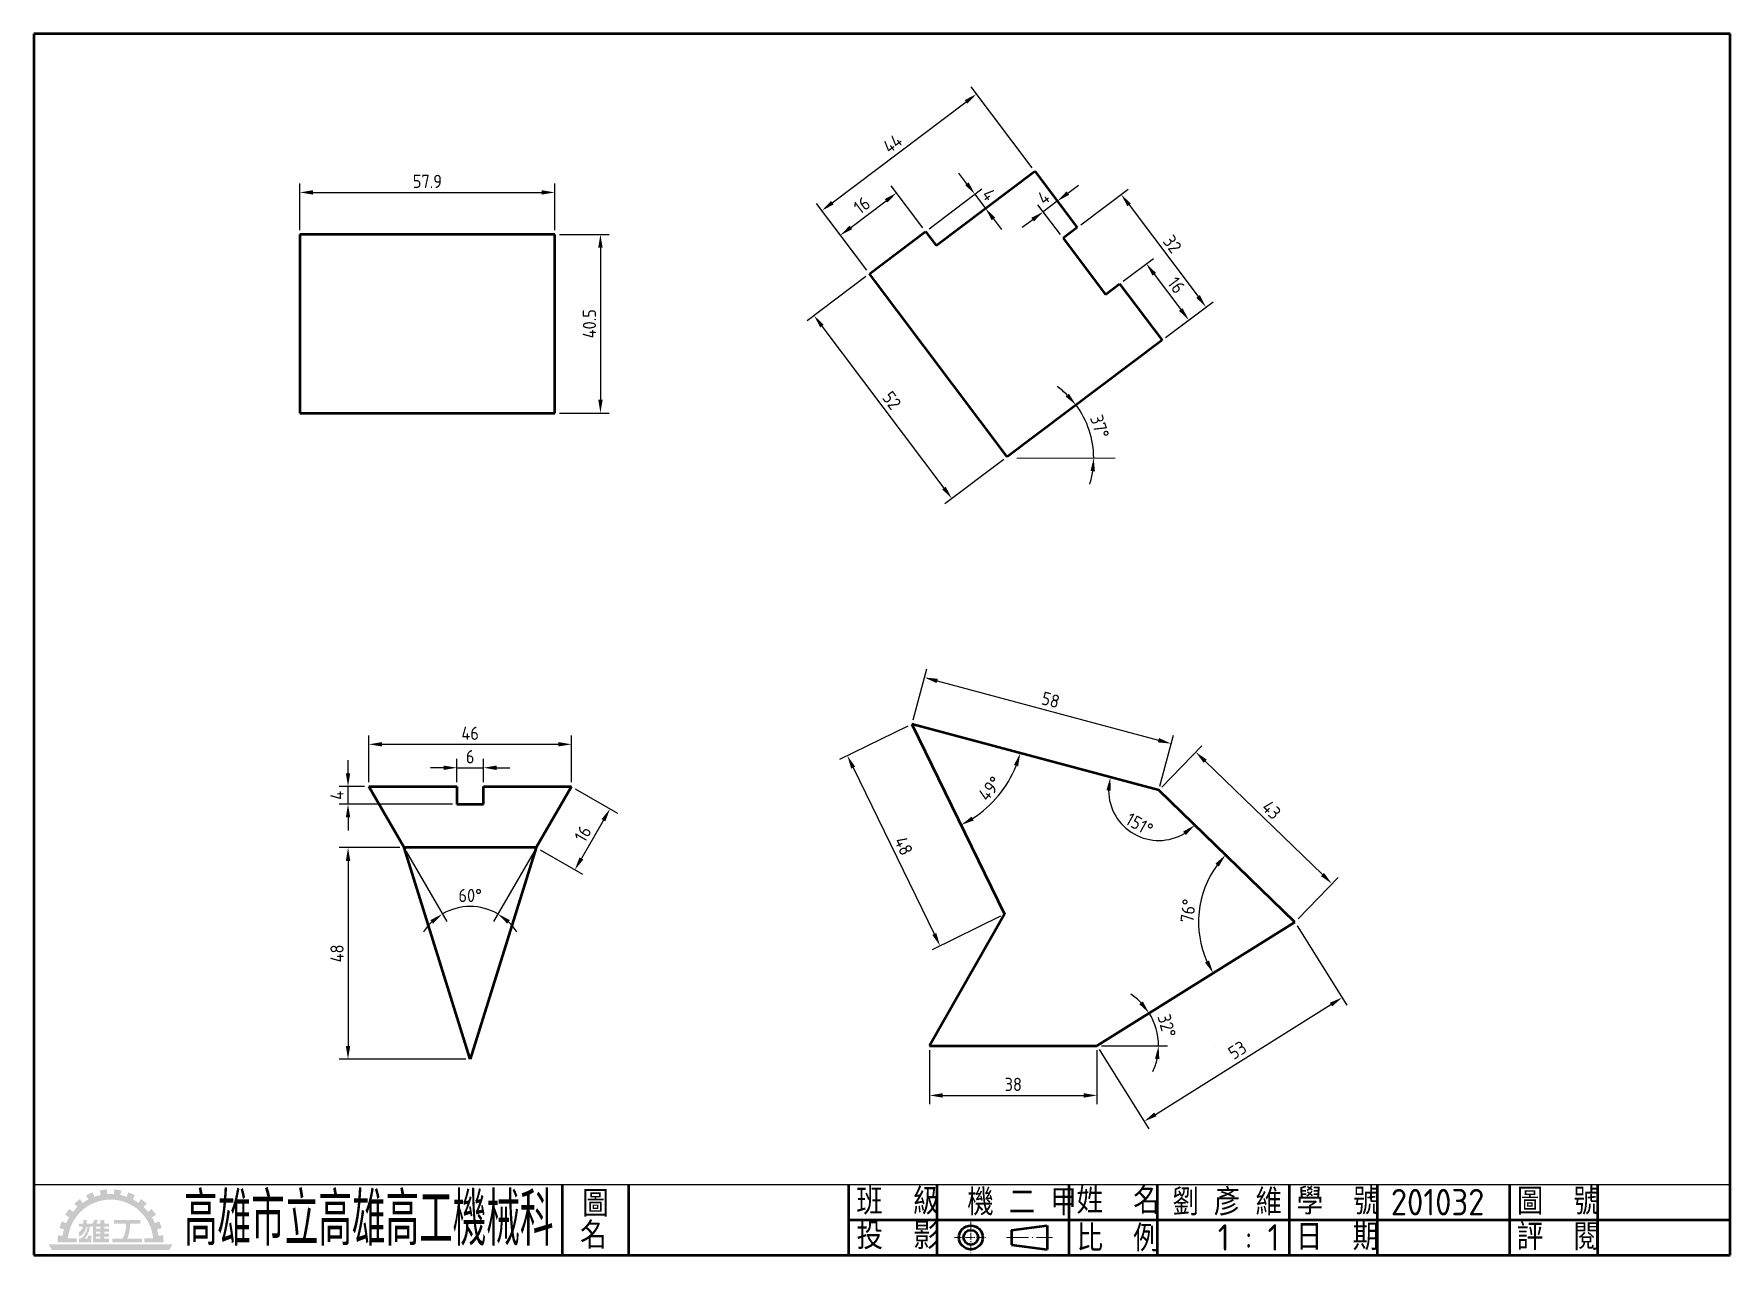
# Model space of a CAD drawing. Extents: x 25 to 410, y 10 to 287.
import ezdxf
from ezdxf.enums import TextEntityAlignment as Align

# ---------------------------------------------------------------- set-up
doc = ezdxf.new("R2010")
doc.units = 0
doc.header["$PDMODE"] = 3
for name, pattern in [('中心線', [22.2, 20, -1, 0.2, -1]), ('中心線5', [6.8, 5, -0.8, 0.2, -0.8]), ('中心線5偏位', [5.1, 2, -0.5, 0.1, -0.5, 2])]:
    doc.linetypes.add(name, pattern=pattern)
doc.layers.get('0').update_dxf_attribs({"linetype": 'CONTINUOUS'})
doc.layers.get('Defpoints').update_dxf_attribs({"linetype": 'CONTINUOUS'})
for name, color, linetype, lineweight in [('中心線層', 2, '中心線', 18), ('尺度線層', 3, 'CONTINUOUS', 18), ('文字層', 6, 'CONTINUOUS', 18), ('輪廓線層', 7, 'CONTINUOUS', 50)]:
    doc.layers.add(name, color=color, linetype=linetype, lineweight=lineweight)
doc.styles.add('CNS', font='isocp.shx', dxfattribs={"bigfont": 'chineset.shx'})
doc.dimstyles.new('CNS', dxfattribs={"dimscale": 0, "dimtxt": 3, "dimasz": 3, "dimexe": 2, "dimexo": 1, "dimgap": 1, "dimtad": 1, "dimdsep": 46, "dimtxsty": 'CNS', "dimcen": 0, "dimclrt": 1, "dimadec": 0, "dimazin": 0, "dimtfac": 1, "dimtmove": 0, "dimatfit": 3, "dimfxl": 1, "dimtolj": 1, "dimtzin": 0, "dimarcsym": 0})

# ---------------------------------------------------------------- blocks, each defined once
blk = doc.blocks.new('*D0')
at = {"layer": 'Defpoints', "color": 0}
for p in [(143.26, 241.51), (143.26, 201.01), (153.59, 201.01)]:
    blk.add_point(p, dxfattribs=at)
at = {"layer": '尺度線層', "color": 0, "lineweight": -2}
for p, q in [((144.26, 241.51), (155.59, 241.51)), ((153.59, 238.51), (153.59, 204.01)), ((144.26, 201.01), (155.59, 201.01))]:
    blk.add_line(p, q, dxfattribs=at)
at = {"layer": '尺度線層', "color": 0}
for points in [[(153.09, 238.51), (154.09, 238.51), (153.59, 241.51)], [(153.09, 204.01), (154.09, 204.01), (153.59, 201.01)]]:
    blk.add_solid(points, dxfattribs=at)
at = {"layer": '尺度線層', "color": 1, "insert": (151.09, 221.26), "char_height": 3, "attachment_point": 5, "rotation": 90, "style": 'CNS'}
blk.add_mtext('\\A1;40.5', dxfattribs=at)
blk = doc.blocks.new('*D1')
at = {"layer": 'Defpoints', "color": 0}
for p in [(143.26, 251.05), (85.36, 241.51), (143.26, 241.51)]:
    blk.add_point(p, dxfattribs=at)
at = {"layer": '尺度線層', "color": 0, "lineweight": -2}
for p, q in [((85.36, 242.51), (85.36, 253.05)), ((88.36, 251.05), (140.26, 251.05)), ((143.26, 242.51), (143.26, 253.05))]:
    blk.add_line(p, q, dxfattribs=at)
at = {"layer": '尺度線層', "color": 0}
for points in [[(88.36, 251.55), (88.36, 250.55), (85.36, 251.05)], [(140.26, 251.55), (140.26, 250.55), (143.26, 251.05)]]:
    blk.add_solid(points, dxfattribs=at)
at = {"layer": '尺度線層', "color": 1, "insert": (114.31, 253.55), "char_height": 3, "attachment_point": 5, "style": 'CNS'}
blk.add_mtext('\\A1;57.9', dxfattribs=at)
blk = doc.blocks.new('*D3')
at = {"layer": 'Defpoints', "color": 0}
for p in [(109.02, 102.42), (96.3, 54.42), (124.02, 54.42)]:
    blk.add_point(p, dxfattribs=at)
at = {"layer": '尺度線層', "color": 0, "lineweight": -2}
for p, q in [((108.02, 102.42), (94.3, 102.42)), ((96.3, 99.42), (96.3, 57.42)), ((123.02, 54.42), (94.3, 54.42))]:
    blk.add_line(p, q, dxfattribs=at)
at = {"layer": '尺度線層', "color": 0}
for points in [[(95.8, 99.42), (96.8, 99.42), (96.3, 102.42)], [(95.8, 57.42), (96.8, 57.42), (96.3, 54.42)]]:
    blk.add_solid(points, dxfattribs=at)
at = {"layer": '尺度線層', "color": 1, "insert": (93.8, 78.42), "char_height": 3, "attachment_point": 5, "rotation": 90, "style": 'CNS'}
blk.add_mtext('\\A1;48', dxfattribs=at)
blk = doc.blocks.new('*D4')
at = {"layer": 'Defpoints', "color": 0}
for p in [(96.3, 116.28), (101.02, 116.28), (121.02, 112.28)]:
    blk.add_point(p, dxfattribs=at)
at = {"layer": '尺度線層', "color": 0, "lineweight": -2}
for p, q in [((96.3, 119.28), (96.3, 122.28)), ((100.02, 116.28), (94.3, 116.28)), ((96.3, 112.28), (96.3, 116.28)), ((120.02, 112.28), (94.3, 112.28)), ((96.3, 109.28), (96.3, 106.28))]:
    blk.add_line(p, q, dxfattribs=at)
at = {"layer": '尺度線層', "color": 0}
for points in [[(95.8, 119.28), (96.8, 119.28), (96.3, 116.28)], [(95.8, 109.28), (96.8, 109.28), (96.3, 112.28)]]:
    blk.add_solid(points, dxfattribs=at)
at = {"layer": '尺度線層', "color": 1, "insert": (93.8, 114.28), "char_height": 3, "attachment_point": 5, "rotation": 90, "style": 'CNS'}
blk.add_mtext('\\A1;4', dxfattribs=at)
blk = doc.blocks.new('*D5')
at = {"layer": 'Defpoints', "color": 0}
for p in [(147.02, 125.86), (101.02, 116.28), (147.02, 116.28)]:
    blk.add_point(p, dxfattribs=at)
at = {"layer": '尺度線層', "color": 0, "lineweight": -2}
for p, q in [((101.02, 117.28), (101.02, 127.86)), ((147.02, 117.28), (147.02, 127.86)), ((104.02, 125.86), (144.02, 125.86))]:
    blk.add_line(p, q, dxfattribs=at)
at = {"layer": '尺度線層', "color": 0}
for points in [[(104.02, 126.36), (104.02, 125.36), (101.02, 125.86)], [(144.02, 126.36), (144.02, 125.36), (147.02, 125.86)]]:
    blk.add_solid(points, dxfattribs=at)
at = {"layer": '尺度線層', "color": 1, "insert": (124.02, 128.36), "char_height": 3, "attachment_point": 5, "style": 'CNS'}
blk.add_mtext('\\A1;46', dxfattribs=at)
blk = doc.blocks.new('*D6')
at = {"layer": 'Defpoints', "color": 0}
for p in [(127.02, 120.54), (121.02, 116.28), (127.02, 116.28)]:
    blk.add_point(p, dxfattribs=at)
at = {"layer": '尺度線層', "color": 0, "lineweight": -2}
for p, q in [((118.02, 120.54), (115.02, 120.54)), ((121.02, 117.28), (121.02, 122.54)), ((121.02, 120.54), (127.02, 120.54)), ((127.02, 117.28), (127.02, 122.54)), ((130.02, 120.54), (133.02, 120.54))]:
    blk.add_line(p, q, dxfattribs=at)
at = {"layer": '尺度線層', "color": 0}
for points in [[(118.02, 121.04), (118.02, 120.04), (121.02, 120.54)], [(130.02, 121.04), (130.02, 120.04), (127.02, 120.54)]]:
    blk.add_solid(points, dxfattribs=at)
at = {"layer": '尺度線層', "color": 1, "insert": (124.02, 123.04), "char_height": 3, "attachment_point": 5, "style": 'CNS'}
blk.add_mtext('\\A1;6', dxfattribs=at)
blk = doc.blocks.new('*D7')
at = {"layer": 'Defpoints', "color": 0}
for p in [(147.02, 116.28), (139.02, 102.42), (147.77, 97.37)]:
    blk.add_point(p, dxfattribs=at)
at = {"layer": '尺度線層', "color": 0, "lineweight": -2}
for p, q in [((147.88, 115.78), (157.5, 110.22)), ((154.27, 108.63), (149.27, 99.97)), ((139.88, 101.92), (149.5, 96.37))]:
    blk.add_line(p, q, dxfattribs=at)
at = {"layer": '尺度線層', "color": 0}
for points in [[(153.84, 108.88), (154.7, 108.38), (155.77, 111.22)], [(148.84, 100.22), (149.7, 99.72), (147.77, 97.37)]]:
    blk.add_solid(points, dxfattribs=at)
at = {"layer": '尺度線層', "color": 1, "insert": (149.6, 105.55), "char_height": 3, "attachment_point": 5, "rotation": 60, "style": 'CNS'}
blk.add_mtext('\\A1;16', dxfattribs=at)
blk = doc.blocks.new('*D9')
at = {"layer": 'Defpoints', "color": 0}
for p in [(214.63, 232.58), (245.92, 191.05), (233.37, 181.59)]:
    blk.add_point(p, dxfattribs=at)
at = {"layer": '尺度線層', "color": 0, "lineweight": -2}
for p, q in [((213.83, 231.98), (200.48, 221.92)), ((203.88, 220.73), (231.57, 183.99)), ((245.12, 190.45), (231.77, 180.39))]:
    blk.add_line(p, q, dxfattribs=at)
at = {"layer": '尺度線層', "color": 0}
for points in [[(204.28, 221.03), (203.48, 220.43), (202.08, 223.12)], [(231.96, 184.29), (231.17, 183.69), (233.37, 181.59)]]:
    blk.add_solid(points, dxfattribs=at)
at = {"layer": '尺度線層', "color": 1, "insert": (219.72, 203.86), "char_height": 3, "attachment_point": 5, "rotation": 307, "style": 'CNS'}
blk.add_mtext('\\A1;52', dxfattribs=at)
blk = doc.blocks.new('*D11')
at = {"layer": 'Defpoints', "color": 0}
for p in [(261.8, 243.09), (291.04, 225.05), (281.06, 217.53)]:
    blk.add_point(p, dxfattribs=at)
at = {"layer": '尺度線層', "color": 0, "lineweight": -2}
for p, q in [((262.6, 243.69), (273.38, 251.81)), ((273.59, 248.21), (289.24, 227.45)), ((281.86, 218.13), (292.64, 226.26))]:
    blk.add_line(p, q, dxfattribs=at)
at = {"layer": '尺度線層', "color": 0}
for points in [[(273.99, 248.51), (273.19, 247.91), (271.78, 250.61)], [(289.64, 227.75), (288.84, 227.15), (291.04, 225.05)]]:
    blk.add_solid(points, dxfattribs=at)
at = {"layer": '尺度線層', "color": 1, "insert": (283.41, 239.34), "char_height": 3, "attachment_point": 5, "rotation": 307, "style": 'CNS'}
blk.add_mtext('\\A1;32', dxfattribs=at)
blk = doc.blocks.new('*D12')
at = {"layer": 'Defpoints', "color": 0}
for p in [(271.43, 230.31), (287.13, 222.1), (281.06, 217.53)]:
    blk.add_point(p, dxfattribs=at)
at = {"layer": '尺度線層', "color": 0, "lineweight": -2}
for p, q in [((272.23, 230.91), (279.09, 236.08)), ((279.3, 232.48), (285.32, 224.5)), ((281.86, 218.13), (288.72, 223.31))]:
    blk.add_line(p, q, dxfattribs=at)
at = {"layer": '尺度線層', "color": 0}
for points in [[(279.7, 232.79), (278.9, 232.18), (277.5, 234.88)], [(285.72, 224.8), (284.92, 224.2), (287.13, 222.1)]]:
    blk.add_solid(points, dxfattribs=at)
at = {"layer": '尺度線層', "color": 1, "insert": (284.31, 230), "char_height": 3, "attachment_point": 5, "rotation": 307, "style": 'CNS'}
blk.add_mtext('\\A1;16', dxfattribs=at)
blk = doc.blocks.new('*D13')
at = {"layer": 'Defpoints', "color": 0}
for p in [(228.3, 57.47), (266.3, 57.47), (266.3, 46.21)]:
    blk.add_point(p, dxfattribs=at)
at = {"layer": '尺度線層', "color": 0, "lineweight": -2}
for p, q in [((228.3, 56.47), (228.3, 44.21)), ((266.3, 56.47), (266.3, 44.21)), ((231.3, 46.21), (263.3, 46.21))]:
    blk.add_line(p, q, dxfattribs=at)
at = {"layer": '尺度線層', "color": 0}
for points in [[(231.3, 46.71), (231.3, 45.71), (228.3, 46.21)], [(263.3, 46.71), (263.3, 45.71), (266.3, 46.21)]]:
    blk.add_solid(points, dxfattribs=at)
at = {"layer": '尺度線層', "color": 1, "insert": (247.3, 48.71), "char_height": 3, "attachment_point": 5, "style": 'CNS'}
blk.add_mtext('\\A1;38', dxfattribs=at)
blk = doc.blocks.new('*D14')
at = {"layer": 'Defpoints', "color": 0}
for p in [(224.29, 130.43), (224.29, 130.43), (280.31, 115.42), (241.43, 111.62), (245.33, 87.29)]:
    blk.add_point(p, dxfattribs=at)
at = {"layer": '尺度線層', "color": 0, "lineweight": -2}
blk.add_arc((224.29, 130.43), 25.45, 302.7567, 338.2433, dxfattribs=at)
at = {"layer": '尺度線層', "color": 0}
for points in [[(247.45, 121.16), (248.4, 120.84), (248.88, 123.84)], [(238.31, 108.59), (237.82, 109.46), (235.45, 107.55)]]:
    blk.add_solid(points, dxfattribs=at)
at = {"layer": '尺度線層', "color": 1, "insert": (242, 115.83), "char_height": 3, "attachment_point": 5, "rotation": 50.5, "style": 'CNS'}
blk.add_mtext('\\A1;49°', dxfattribs=at)
blk = doc.blocks.new('*D15')
at = {"layer": 'Defpoints', "color": 0}
for p in [(224.29, 130.43), (280.31, 115.42), (280.31, 115.42), (271.03, 108.84), (311.24, 85.55)]:
    blk.add_point(p, dxfattribs=at)
at = {"layer": '尺度線層', "color": 0, "lineweight": -2}
blk.add_arc((280.31, 115.42), 11.38, 180.154, 300.846, dxfattribs=at)
at = {"layer": '尺度線層', "color": 0}
for points in [[(268.44, 115.46), (269.43, 115.33), (269.32, 118.37)], [(285.83, 106.05), (286.46, 105.26), (288.5, 107.52)]]:
    blk.add_solid(points, dxfattribs=at)
at = {"layer": '尺度線層', "color": 1, "insert": (275.94, 107.7), "char_height": 3, "attachment_point": 5, "rotation": 330.5, "style": 'CNS'}
blk.add_mtext('\\A1;151°', dxfattribs=at)
blk = doc.blocks.new('*D16')
at = {"layer": 'Defpoints', "color": 0}
for p in [(280.31, 115.42), (290.5, 92.56), (311.24, 85.55), (311.24, 85.55), (266.3, 57.47)]:
    blk.add_point(p, dxfattribs=at)
at = {"layer": '尺度線層', "color": 0, "lineweight": -2}
blk.add_arc((311.24, 85.55), 21.89, 143.8569, 204.1431, dxfattribs=at)
at = {"layer": '尺度線層', "color": 0}
for points in [[(293.18, 98.79), (293.95, 98.14), (295.49, 100.76)], [(291.71, 76.83), (290.82, 76.36), (292.68, 73.95)]]:
    blk.add_solid(points, dxfattribs=at)
at = {"layer": '尺度線層', "color": 1, "insert": (286.98, 88.1), "char_height": 3, "attachment_point": 5, "rotation": 84, "style": 'CNS'}
blk.add_mtext('\\A1;76°', dxfattribs=at)
blk = doc.blocks.new('*D17')
at = {"layer": 'Defpoints', "color": 0}
for p in [(311.24, 85.55), (280.04, 60.05), (228.3, 57.47), (266.3, 57.47), (266.3, 57.47)]:
    blk.add_point(p, dxfattribs=at)
at = {"layer": '尺度線層', "color": 0, "lineweight": -2}
blk.add_line((267.3, 57.47), (282.28, 57.47), dxfattribs=at)
for start, end in [(44.3178, 56.6357), (0, 32), (335.3643, 347.6822)]:
    blk.add_arc((266.3, 57.47), 13.98, start, end, dxfattribs=at)
at = {"layer": '尺度線層', "color": 0}
for points in [[(276.69, 67.54), (275.91, 66.92), (278.15, 64.87)], [(279.46, 54.54), (280.45, 54.43), (280.28, 57.47)]]:
    blk.add_solid(points, dxfattribs=at)
at = {"layer": '尺度線層', "color": 1, "insert": (282.14, 62.01), "char_height": 3, "attachment_point": 5, "rotation": 286, "style": 'CNS'}
blk.add_mtext('\\A1;32°', dxfattribs=at)
blk = doc.blocks.new('*D19')
at = {"layer": 'Defpoints', "color": 0}
for p in [(254.09, 246.67), (261.8, 243.09), (258.61, 240.68)]:
    blk.add_point(p, dxfattribs=at)
at = {"layer": '尺度線層', "color": 0, "lineweight": -2}
for p, q in [((261.2, 243.89), (256.08, 250.68)), ((259.68, 250.89), (262.08, 252.69)), ((258.01, 241.48), (252.89, 248.27)), ((257.29, 249.08), (254.09, 246.67)), ((251.7, 244.87), (249.3, 243.06))]:
    blk.add_line(p, q, dxfattribs=at)
at = {"layer": '尺度線層', "color": 0}
for points in [[(259.38, 251.28), (259.98, 250.49), (257.29, 249.08)], [(251.39, 245.27), (252, 244.47), (254.09, 246.67)]]:
    blk.add_solid(points, dxfattribs=at)
at = {"layer": '尺度線層', "color": 1, "insert": (254.18, 249.87), "char_height": 3, "attachment_point": 5, "rotation": 37, "style": 'CNS'}
blk.add_mtext('\\A1;4', dxfattribs=at)
blk = doc.blocks.new('*D20')
at = {"layer": 'Defpoints', "color": 0}
for p in [(240.99, 247.44), (227.4, 242.21), (229.81, 239.01)]:
    blk.add_point(p, dxfattribs=at)
at = {"layer": '尺度線層', "color": 0, "lineweight": -2}
for p, q in [((236.78, 253.03), (234.97, 255.43)), ((228.2, 242.81), (240.18, 251.84)), ((238.58, 250.63), (240.99, 247.44)), ((230.61, 239.62), (242.59, 248.64)), ((242.8, 245.04), (244.6, 242.65))]:
    blk.add_line(p, q, dxfattribs=at)
at = {"layer": '尺度線層', "color": 0}
for points in [[(237.18, 253.33), (236.38, 252.73), (238.58, 250.63)], [(243.2, 245.34), (242.4, 244.74), (240.99, 247.44)]]:
    blk.add_solid(points, dxfattribs=at)
at = {"layer": '尺度線層', "color": 1, "insert": (241.78, 250.54), "char_height": 3, "attachment_point": 5, "rotation": 307, "style": 'CNS'}
blk.add_mtext('\\A1;4', dxfattribs=at)
blk = doc.blocks.new('*D22')
at = {"layer": 'Defpoints', "color": 0}
for p in [(220.82, 250.95), (227.4, 242.21), (214.63, 232.58)]:
    blk.add_point(p, dxfattribs=at)
at = {"layer": '尺度線層', "color": 0, "lineweight": -2}
for p, q in [((226.8, 243.01), (219.61, 252.54)), ((210.44, 243.12), (218.42, 249.14)), ((214.02, 233.38), (206.84, 242.92))]:
    blk.add_line(p, q, dxfattribs=at)
at = {"layer": '尺度線層', "color": 0}
for points in [[(218.12, 249.54), (218.72, 248.74), (220.82, 250.95)], [(210.14, 243.52), (210.74, 242.72), (208.04, 241.32)]]:
    blk.add_solid(points, dxfattribs=at)
at = {"layer": '尺度線層', "color": 1, "insert": (212.93, 248.13), "char_height": 3, "attachment_point": 5, "rotation": 37, "style": 'CNS'}
blk.add_mtext('\\A1;16', dxfattribs=at)
blk = doc.blocks.new('*D23')
at = {"layer": 'Defpoints', "color": 0}
for p in [(238.97, 273.39), (252.17, 255.87), (214.63, 232.58)]:
    blk.add_point(p, dxfattribs=at)
at = {"layer": '尺度線層', "color": 0, "lineweight": -2}
for p, q in [((251.57, 256.66), (237.76, 274.99)), ((206.22, 248.71), (236.57, 271.58)), ((214.02, 233.38), (202.62, 248.51))]:
    blk.add_line(p, q, dxfattribs=at)
at = {"layer": '尺度線層', "color": 0}
for points in [[(236.27, 271.98), (236.87, 271.18), (238.97, 273.39)], [(205.92, 249.11), (206.52, 248.31), (203.83, 246.91)]]:
    blk.add_solid(points, dxfattribs=at)
at = {"layer": '尺度線層', "color": 1, "insert": (219.89, 262.15), "char_height": 3, "attachment_point": 5, "rotation": 37, "style": 'CNS'}
blk.add_mtext('\\A1;44', dxfattribs=at)
blk = doc.blocks.new('*D24')
at = {"layer": 'Defpoints', "color": 0}
for p in [(281.06, 217.53), (265.1, 195.07), (245.92, 191.05), (248.12, 190.8), (270.43, 190.8)]:
    blk.add_point(p, dxfattribs=at)
at = {"layer": '尺度線層', "color": 0, "lineweight": -2}
for start, end in [(45.6155, 54.2309), (0, 37), (342.7691, 351.3845)]:
    blk.add_arc((245.59, 190.8), 19.97, start, end, dxfattribs=at)
at = {"layer": '尺度線層', "color": 0}
for points in [[(259.93, 205.4), (259.18, 204.74), (261.54, 202.82)], [(264.83, 187.85), (265.83, 187.77), (265.56, 190.8)]]:
    blk.add_solid(points, dxfattribs=at)
at = {"layer": '尺度線層', "color": 1, "insert": (266.9, 197.93), "char_height": 3, "attachment_point": 5, "rotation": 288.5, "style": 'CNS'}
blk.add_mtext('\\A1;37°', dxfattribs=at)
blk = doc.blocks.new('*D25')
at = {"layer": 'Defpoints', "color": 0}
for p in [(101.02, 116.28), (147.02, 116.28), (109.02, 102.42), (139.02, 102.42), (126.21, 88.88)]:
    blk.add_point(p, dxfattribs=at)
at = {"layer": '尺度線層', "color": 0, "lineweight": -2}
for p, q in [((109.52, 101.56), (118.7, 85.65)), ((138.52, 101.56), (129.33, 85.65))]:
    blk.add_line(p, q, dxfattribs=at)
for start, end in [(60, 120), (133.6417, 147.2833), (32.7167, 46.3583)]:
    blk.add_arc((124.02, 76.44), 12.63, start, end, dxfattribs=at)
at = {"layer": '尺度線層', "color": 0}
for points in [[(115, 85.98), (115.6, 85.18), (117.7, 87.38)], [(132.43, 85.18), (133.03, 85.98), (130.33, 87.38)]]:
    blk.add_solid(points, dxfattribs=at)
at = {"layer": '尺度線層', "color": 1, "insert": (124.02, 91.57), "char_height": 3, "attachment_point": 5, "style": 'CNS'}
blk.add_mtext('\\A1;60°', dxfattribs=at)
blk = doc.blocks.new('*D27')
at = {"layer": 'Defpoints', "color": 0}
for p in [(224.29, 130.43), (283.15, 126.01), (280.31, 115.42)]:
    blk.add_point(p, dxfattribs=at)
at = {"layer": '尺度線層', "color": 0, "lineweight": -2}
for p, q in [((224.55, 131.4), (227.64, 142.95)), ((230.02, 140.24), (280.25, 126.78)), ((280.57, 116.39), (283.67, 127.94))]:
    blk.add_line(p, q, dxfattribs=at)
at = {"layer": '尺度線層', "color": 0}
for points in [[(230.15, 140.72), (229.89, 139.76), (227.12, 141.02)], [(280.38, 127.27), (280.12, 126.3), (283.15, 126.01)]]:
    blk.add_solid(points, dxfattribs=at)
at = {"layer": '尺度線層', "color": 1, "insert": (255.78, 135.93), "char_height": 3, "attachment_point": 5, "rotation": 345, "style": 'CNS'}
blk.add_mtext('\\A1;58', dxfattribs=at)
blk = doc.blocks.new('*D28')
at = {"layer": 'Defpoints', "color": 0}
for p in [(280.31, 115.42), (319.63, 94.24), (311.24, 85.55)]:
    blk.add_point(p, dxfattribs=at)
at = {"layer": '尺度線層', "color": 0, "lineweight": -2}
for p, q in [((281.01, 116.14), (290.09, 125.55)), ((290.86, 122.03), (317.48, 96.32)), ((311.94, 86.27), (321.02, 95.68))]:
    blk.add_line(p, q, dxfattribs=at)
at = {"layer": '尺度線層', "color": 0}
for points in [[(291.21, 122.39), (290.51, 121.67), (288.7, 124.11)], [(317.82, 96.68), (317.13, 95.96), (319.63, 94.24)]]:
    blk.add_solid(points, dxfattribs=at)
at = {"layer": '尺度線層', "color": 1, "insert": (305.91, 110.97), "char_height": 3, "attachment_point": 5, "rotation": 316, "style": 'CNS'}
blk.add_mtext('\\A1;43', dxfattribs=at)
blk = doc.blocks.new('*D29')
at = {"layer": 'Defpoints', "color": 0}
for p in [(311.24, 85.55), (321.95, 68.41), (266.3, 57.47)]:
    blk.add_point(p, dxfattribs=at)
at = {"layer": '尺度線層', "color": 0, "lineweight": -2}
for p, q in [((311.77, 84.7), (323.01, 66.71)), ((279.55, 41.91), (319.41, 66.82)), ((266.83, 56.62), (278.07, 38.63))]:
    blk.add_line(p, q, dxfattribs=at)
at = {"layer": '尺度線層', "color": 0}
for points in [[(319.15, 67.24), (319.67, 66.4), (321.95, 68.41)], [(279.29, 42.34), (279.82, 41.49), (277.01, 40.32)]]:
    blk.add_solid(points, dxfattribs=at)
at = {"layer": '尺度線層', "color": 1, "insert": (298.16, 56.49), "char_height": 3, "attachment_point": 5, "rotation": 32, "style": 'CNS'}
blk.add_mtext('\\A1;53', dxfattribs=at)
blk = doc.blocks.new('*D30')
at = {"layer": 'Defpoints', "color": 0}
for p in [(224.29, 130.43), (245.33, 87.29), (230.68, 80.15)]:
    blk.add_point(p, dxfattribs=at)
at = {"layer": '尺度線層', "color": 0, "lineweight": -2}
for p, q in [((223.39, 129.99), (207.84, 122.41)), ((210.95, 120.59), (229.37, 82.84)), ((244.43, 86.85), (228.88, 79.27))]:
    blk.add_line(p, q, dxfattribs=at)
at = {"layer": '尺度線層', "color": 0}
for points in [[(211.4, 120.81), (210.5, 120.37), (209.64, 123.29)], [(229.82, 83.06), (228.92, 82.62), (230.68, 80.15)]]:
    blk.add_solid(points, dxfattribs=at)
at = {"layer": '尺度線層', "color": 1, "insert": (222.41, 102.81), "char_height": 3, "attachment_point": 5, "rotation": 296, "style": 'CNS'}
blk.add_mtext('\\A1;48', dxfattribs=at)

msp = doc.modelspace()

# ---------------------------------------------------------------- hatches: boundary and pattern name
at = {"layer": '文字層'}
h = msp.add_hatch(color=256, dxfattribs=at)
h.paths.add_polyline_path([(47.444, 22.616), (47.93, 23.553, 0.034161), (46.423, 24.208), (46.069, 23.213, 0.034161), (44.626, 23.617), (44.841, 24.651, 0.034161), (43.213, 24.875), (43.141, 23.821, 0.034161), (41.642, 23.821), (41.57, 24.875, 0.034161), (39.942, 24.651), (40.157, 23.617, 0.034161), (38.714, 23.213), (38.36, 24.208, 0.034161), (36.853, 23.553), (37.339, 22.616, 0.034161), (36.058, 21.837), (35.449, 22.699, 0.034161), (34.174, 21.663), (34.895, 20.891, 0.034161), (33.872, 19.795), (33.053, 20.462, 0.034161), (32.105, 19.119), (33.008, 18.571, 0.034161), (32.318, 17.24), (31.35, 17.661, 0.034161), (30.799, 16.112), (31.816, 15.827, 0.034161), (31.511, 14.36), (30.465, 14.504, 0.034161), (30.353, 12.864), (32.676, 12.864), (34.725, 12.864), (34.725, 13.815), (32.723, 13.815, -0.906522), (52.06, 13.815), (50.058, 13.815), (50.058, 12.864), (52.107, 12.864), (54.43, 12.864, 0.034161), (54.318, 14.504), (53.271, 14.36, 0.034161), (52.966, 15.827), (53.983, 16.112, 0.034161), (53.433, 17.661), (52.465, 17.24, 0.034161), (51.775, 18.571), (52.677, 19.119, 0.034161), (51.73, 20.462), (50.911, 19.795, 0.034161), (49.887, 20.891), (50.608, 21.663, 0.034161), (49.334, 22.699), (48.725, 21.837, 0.034161)])
h.paths.add_polyline_path([(56.436, 12.4), (28.347, 12.4), (29.086, 11.133), (55.697, 11.133)])
h.paths.add_polyline_path([(46.772, 16.976, -0.4324623), (46.877, 17.088), (49.129, 17.088), (49.129, 17.933), (43.173, 17.933), (43.173, 17.088), (45.816, 17.088, -0.4062896), (45.922, 16.986, -0.1355675), (45.125, 13.763, -0.2710986), (45.033, 13.709), (42.771, 13.709), (42.771, 12.864), (49.53, 12.864), (49.53, 13.709), (46.349, 13.709, -0.534383), (46.251, 13.855, 0.1140408)], flags=17)
edge = h.paths.add_edge_path(flags=17)
edge.add_line((42.011, 17.088), (40.955, 17.088))
edge.add_line((40.955, 17.088), (40.955, 17.933))
edge.add_line((40.955, 17.933), (40.11, 17.933))
edge.add_line((40.11, 17.933), (40.11, 17.088))
edge.add_line((40.11, 17.088), (39.187, 17.088))
edge.add_arc((36.665, 18.427), 2.855, 332.04919, 350.04876)
edge.add_line((39.477, 17.933), (38.632, 17.933))
edge.add_arc((37.652, 17.916), 0.98, -69.28167, 0.98538, ccw=False)
edge.add_line((37.999, 17), (37.998, 17.088))
edge.add_line((37.998, 17.088), (36.943, 17.088))
edge.add_spline(control_points=[(36.943, 17.088), (36.943, 17.089), (36.958, 17.371), (36.968, 17.652), (36.971, 17.933)], knot_values=[0, 0, 0, 0, 0.0095957, 4.0021691, 4.0021691, 4.0021691, 4.0021691], degree=3, periodic=0)
edge.add_line((36.971, 17.933), (36.204, 17.933))
edge.add_spline(control_points=[(36.204, 17.933), (36.213, 17.666), (36.243, 17.394), (36.228, 17.128)], knot_values=[0, 0, 0, 0, 3.8001495, 3.8001495, 3.8001495, 3.8001495], degree=3, periodic=0)
edge.add_arc((36.185, 17.131), 0.0422, -90, 0.98697, ccw=False)
edge.add_line((36.185, 17.088), (35.253, 17.088))
edge.add_line((35.253, 17.088), (35.253, 16.408))
edge.add_line((35.253, 16.408), (36.057, 16.408))
edge.add_spline(control_points=[(36.057, 16.408), (36.078, 16.332), (35.96, 16.031), (35.732, 15.602), (35.417, 15.324), (35.253, 15.249)], knot_values=[7.3300886, 7.3300886, 7.3300886, 7.3300886, 8.5708359, 11.5701734, 14.1242576, 14.1242576, 14.1242576, 14.1242576], degree=3, periodic=0)
edge.add_line((35.253, 15.249), (35.253, 14.178))
edge.add_spline(control_points=[(35.253, 14.178), (35.487, 14.263), (36.028, 14.577), (36.54, 15.345), (36.803, 16.009), (36.869, 16.352), (36.878, 16.408)], knot_values=[7.2349194, 7.2349194, 7.2349194, 7.2349194, 10.7683339, 15.8632474, 20.0182649, 20.8272028, 20.8272028, 20.8272028, 20.8272028], degree=3, periodic=0)
edge.add_line((36.878, 16.408), (37.154, 16.394))
edge.add_spline(control_points=[(37.154, 16.394), (37.133, 16.054), (36.941, 15.401), (36.475, 14.575), (35.975, 13.884), (35.463, 13.712), (35.253, 13.709)], knot_values=[0, 0, 0, 0, 4.8346594, 9.4113524, 13.5713852, 16.5633311, 16.5633311, 16.5633311, 16.5633311], degree=3, periodic=0)
edge.add_line((35.253, 13.709), (35.253, 12.864))
edge.add_line((35.253, 12.864), (37.998, 12.864))
edge.add_line((37.998, 12.864), (37.998, 14.387))
edge.add_line((37.998, 14.387), (37.389, 14.387))
edge.add_arc((37.389, 14.303), 0.0845, 90, 183.95095)
edge.add_arc((36.676, 14.253), 0.63, -55.81642, 3.95095, ccw=False)
edge.add_line((37.03, 13.732), (36.7, 13.732))
edge.add_arc((36.7, 13.817), 0.0845, 142.65089, 270, ccw=False)
edge.add_spline(control_points=[(36.633, 13.868), (36.798, 14.085), (37.112, 14.583), (37.548, 15.41), (37.643, 16.069), (37.668, 16.408)], knot_values=[0, 0, 0, 0, 3.8826483, 8.339679, 13.167216, 13.167216, 13.167216, 13.167216], degree=3, periodic=0)
edge.add_line((37.668, 16.408), (38.003, 16.408))
edge.add_arc((37.725, 18.151), 1.765, 279.05865, 293.21741)
edge.add_line((38.421, 16.529), (38.421, 12.864))
edge.add_line((38.421, 12.864), (42.011, 12.864))
edge.add_line((42.011, 12.864), (42.011, 13.709))
edge.add_line((42.011, 13.709), (40.955, 13.709))
edge.add_line((40.955, 13.709), (40.955, 14.202))
edge.add_line((40.955, 14.202), (42.011, 14.202))
edge.add_line((42.011, 14.202), (42.011, 14.836))
edge.add_line((42.011, 14.836), (40.955, 14.836))
edge.add_line((40.955, 14.836), (40.955, 15.328))
edge.add_line((40.955, 15.328), (42.011, 15.328))
edge.add_line((42.011, 15.328), (42.011, 15.962))
edge.add_line((42.011, 15.962), (40.955, 15.962))
edge.add_line((40.955, 15.962), (40.955, 16.455))
edge.add_line((40.955, 16.455), (42.011, 16.455))
edge.add_line((42.011, 16.455), (42.011, 17.088))
h.paths.add_polyline_path([(40.11, 16.455), (40.11, 15.962), (39.097, 15.962), (39.097, 16.455)], flags=16)
h.paths.add_polyline_path([(40.11, 15.328), (40.11, 14.836), (39.097, 14.836), (39.097, 15.328)], flags=16)
h.paths.add_polyline_path([(40.11, 14.202), (40.11, 13.709), (39.097, 13.709), (39.097, 14.202)], flags=16)

# ---------------------------------------------------------------- linework, layer by layer
msp.add_line((25, 26), (410, 26))
at = {"layer": '中心線層'}
msp.add_line((293.027, 57.404), (293.027, 57.404), dxfattribs=at)
at = {"layer": '中心線層', "linetype": '中心線5偏位', "ltscale": 0.8}
for p, q in [((237.67, 17.52), (237.67, 10.434)), ((233.925, 14), (241.256, 14))]:
    msp.add_line(p, q, dxfattribs=at)
at = {"layer": '中心線層', "linetype": '中心線5'}
msp.add_line((245.756, 14), (256.208, 14), dxfattribs=at)
at = {"layer": '尺度線層'}
msp.add_line((248.117, 190.8), (270.435, 190.8), dxfattribs=at)
at = {"layer": '輪廓線層', "color": 5}
for p, q in [((410, 287), (25, 287)), ((25, 287), (25, 10)), ((410, 10), (410, 287)), ((25, 10), (410, 10))]:
    msp.add_line(p, q, dxfattribs=at)
at = {"layer": '輪廓線層'}
for p, q in [((229.811, 239.014), (252.172, 255.865)), ((252.172, 255.865), (261.802, 243.087)), ((261.802, 243.087), (258.607, 240.68)), ((143.262, 241.514), (85.362, 241.514)), ((85.362, 241.514), (85.362, 201.014)), ((143.262, 201.014), (143.262, 241.514)), ((214.625, 232.58), (227.403, 242.209)), ((227.403, 242.209), (229.811, 239.014)), ((258.607, 240.68), (268.236, 227.901)), ((245.92, 191.051), (214.625, 232.58)), ((268.236, 227.901), (271.431, 230.309)), ((271.431, 230.309), (281.06, 217.531)), ((281.06, 217.531), (245.92, 191.051)), ((85.362, 201.014), (143.262, 201.014)), ((280.312, 115.421), (224.288, 130.433)), ((224.288, 130.433), (245.33, 87.291)), ((109.016, 102.422), (101.016, 116.278)), ((101.016, 116.278), (121.016, 116.278)), ((121.016, 116.278), (121.016, 112.278)), ((127.016, 112.278), (127.016, 116.278)), ((127.016, 116.278), (147.016, 116.278)), ((147.016, 116.278), (139.016, 102.422)), ((121.016, 112.278), (127.016, 112.278)), ((124.016, 112.278), (124.016, 112.278)), ((124.016, 112.278), (124.016, 112.278)), ((311.244, 85.551), (280.312, 115.421)), ((280.312, 115.421), (295.778, 100.486)), ((139.016, 102.422), (109.016, 102.422)), ((109.016, 102.422), (109.016, 102.422)), ((124.016, 54.422), (109.016, 102.422)), ((139.016, 102.422), (124.016, 54.422)), ((245.33, 87.291), (228.297, 57.465)), ((266.297, 57.465), (311.244, 85.551)), ((228.297, 57.465), (266.297, 57.465)), ((246.862, 15.673), (254.99, 16.709)), ((246.862, 15.673), (246.862, 12.327)), ((254.99, 16.709), (254.99, 11.291)), ((246.862, 12.327), (254.99, 11.291))]:
    msp.add_line(p, q, dxfattribs=at)
at = {"layer": '輪廓線層', "color": 4}
for p, q in [((145, 10), (145, 26)), ((160, 10), (160, 26)), ((210, 10), (210, 26)), ((230, 10), (230, 26)), ((260, 10), (260, 26)), ((280, 10), (280, 26)), ((310, 10), (310, 26)), ((330, 10), (330, 26)), ((360, 10), (360, 26)), ((380, 10), (380, 26)), ((210, 18), (410, 18))]:
    msp.add_line(p, q, dxfattribs=at)
at = {"layer": '輪廓線層'}
for radius in [2.709, 1.673]:
    msp.add_circle((237.67, 14), radius, dxfattribs=at)

# ---------------------------------------------------------------- texts
at = {"layer": '文字層', "style": 'CNS', "width": 0.63661}
msp.add_text('高雄市立高雄高工機械科', height=12, dxfattribs=at).set_placement((59.063, 12.133), (142.937, 12.133), align=Align.FIT)
at = {"layer": '文字層', "style": 'CNS'}
for s, p in [('圖', (149.477, 18.674)), ('班  級', (211.66, 19.175)), ('  機 二 甲', (230, 19)), ('姓  名', (261.674, 19.359)), (' 劉 彥 維', (280, 19)), ('學  號', (311.613, 19.188)), ('201032', (333, 19)), ('圖  號', (361.589, 19.177)), ('名', (148.974, 11.447)), ('投  影', (211.727, 11.323)), ('比  例', (261.676, 10.825)), ('    1 : 1', (280, 11)), ('日  期', (311.444, 11.107)), ('評  閱', (361.602, 11.103))]:
    msp.add_text(s, height=6, dxfattribs=at).set_placement(p)

# ---------------------------------------------------------------- dimensions: what is measured, and where the dimension line sits
at = {"layer": '尺度線層'}
for base, p1, p2, angle, picture, middle in [((238.968, 273.388), (214.625, 232.58), (252.172, 255.865), 217, '*D23', (219.893, 262.145)), ((153.585, 201.014), (143.262, 241.514), (143.262, 201.014), 90, '*D0', (151.085, 221.264)), ((96.299, 116.278), (121.016, 112.278), (101.016, 116.278), 90, '*D4', (93.799, 114.278)), ((96.299, 54.422), (109.016, 102.422), (124.016, 54.422), 90, '*D3', (93.799, 78.422))]:
    dim = msp.add_linear_dim(base=base, p1=p1, p2=p2, angle=angle, dimstyle='CNS', override={"dimscale": 1}, dxfattribs=at)
    dim.commit()
    dim.dimension.update_dxf_attribs({"geometry": picture, "text_midpoint": middle})
for base, p1, p2, picture, middle in [((143.262, 251.051), (85.362, 241.514), (143.262, 241.514), '*D1', (114.312, 253.551)), ((147.016, 125.859), (101.016, 116.278), (147.016, 116.278), '*D5', (124.016, 128.359)), ((127.016, 120.539), (121.016, 116.278), (127.016, 116.278), '*D6', (124.016, 123.039))]:
    dim = msp.add_linear_dim(base=base, p1=p1, p2=p2, dimstyle='CNS', override={"dimscale": 1}, dxfattribs=at)
    dim.commit()
    dim.dimension.update_dxf_attribs({"geometry": picture, "text_midpoint": middle})
for p1, p2, distance, picture, middle in [((227.403, 242.209), (229.811, 239.014), 14, '*D20', (241.785, 250.541)), ((214.625, 232.58), (227.403, 242.209), 10.942, '*D22', (212.925, 248.129)), ((261.802, 243.087), (258.607, 240.68), -7.504, '*D19', (254.184, 249.873)), ((261.802, 243.087), (281.06, 217.531), 12.499, '*D11', (283.409, 239.335)), ((271.431, 230.309), (281.06, 217.531), 7.596, '*D12', (284.308, 229.996)), ((214.625, 232.58), (245.92, 191.051), -15.713, '*D9', (219.72, 203.864)), ((224.288, 130.433), (280.312, 115.421), 10.958, '*D27', (255.783, 135.926)), ((224.288, 130.433), (245.33, 87.291), -16.299, '*D30', (222.407, 102.813)), ((280.312, 115.421), (311.244, 85.551), 12.079, '*D28', (305.905, 110.973)), ((147.016, 116.278), (139.016, 102.422), 10.108, '*D7', (149.605, 105.546)), ((266.297, 57.465), (311.244, 85.551), -20.211, '*D29', (298.156, 56.488)), ((228.297, 57.465), (266.297, 57.465), -11.257, '*D13', (247.297, 48.708))]:
    dim = msp.add_aligned_dim(p1=p1, p2=p2, distance=distance, dimstyle='CNS', override={"dimscale": 1}, dxfattribs=at)
    dim.commit()
    dim.dimension.update_dxf_attribs({"geometry": picture, "text_midpoint": middle})
for base, line1, line2, picture, middle in [((265.096, 195.066), ((248.117, 190.8), (270.435, 190.8)), ((281.06, 217.531), (245.92, 191.051)), '*D24', (266.896, 197.93)), ((241.43, 111.616), ((224.288, 130.433), (245.33, 87.291)), ((280.312, 115.421), (224.288, 130.433)), '*D14', (242, 115.832)), ((271.032, 108.842), ((311.244, 85.551), (280.312, 115.421)), ((280.312, 115.421), (224.288, 130.433)), '*D15', (275.941, 107.696)), ((126.209, 88.879), ((147.016, 116.278), (139.016, 102.422)), ((109.016, 102.422), (101.016, 116.278)), '*D25', (124.016, 91.571)), ((290.501, 92.558), ((266.297, 57.465), (311.244, 85.551)), ((311.244, 85.551), (280.312, 115.421)), '*D16', (286.983, 88.101)), ((280.037, 60.053), ((228.297, 57.465), (266.297, 57.465)), ((266.297, 57.465), (311.244, 85.551)), '*D17', (282.14, 62.008))]:
    dim = msp.add_angular_dim_2l(base=base, line1=line1, line2=line2, dimstyle='CNS', override={"dimscale": 1}, dxfattribs=at)
    dim.commit()
    dim.dimension.update_dxf_attribs({"geometry": picture, "text_midpoint": middle})

doc.saveas('drawing.dxf')
